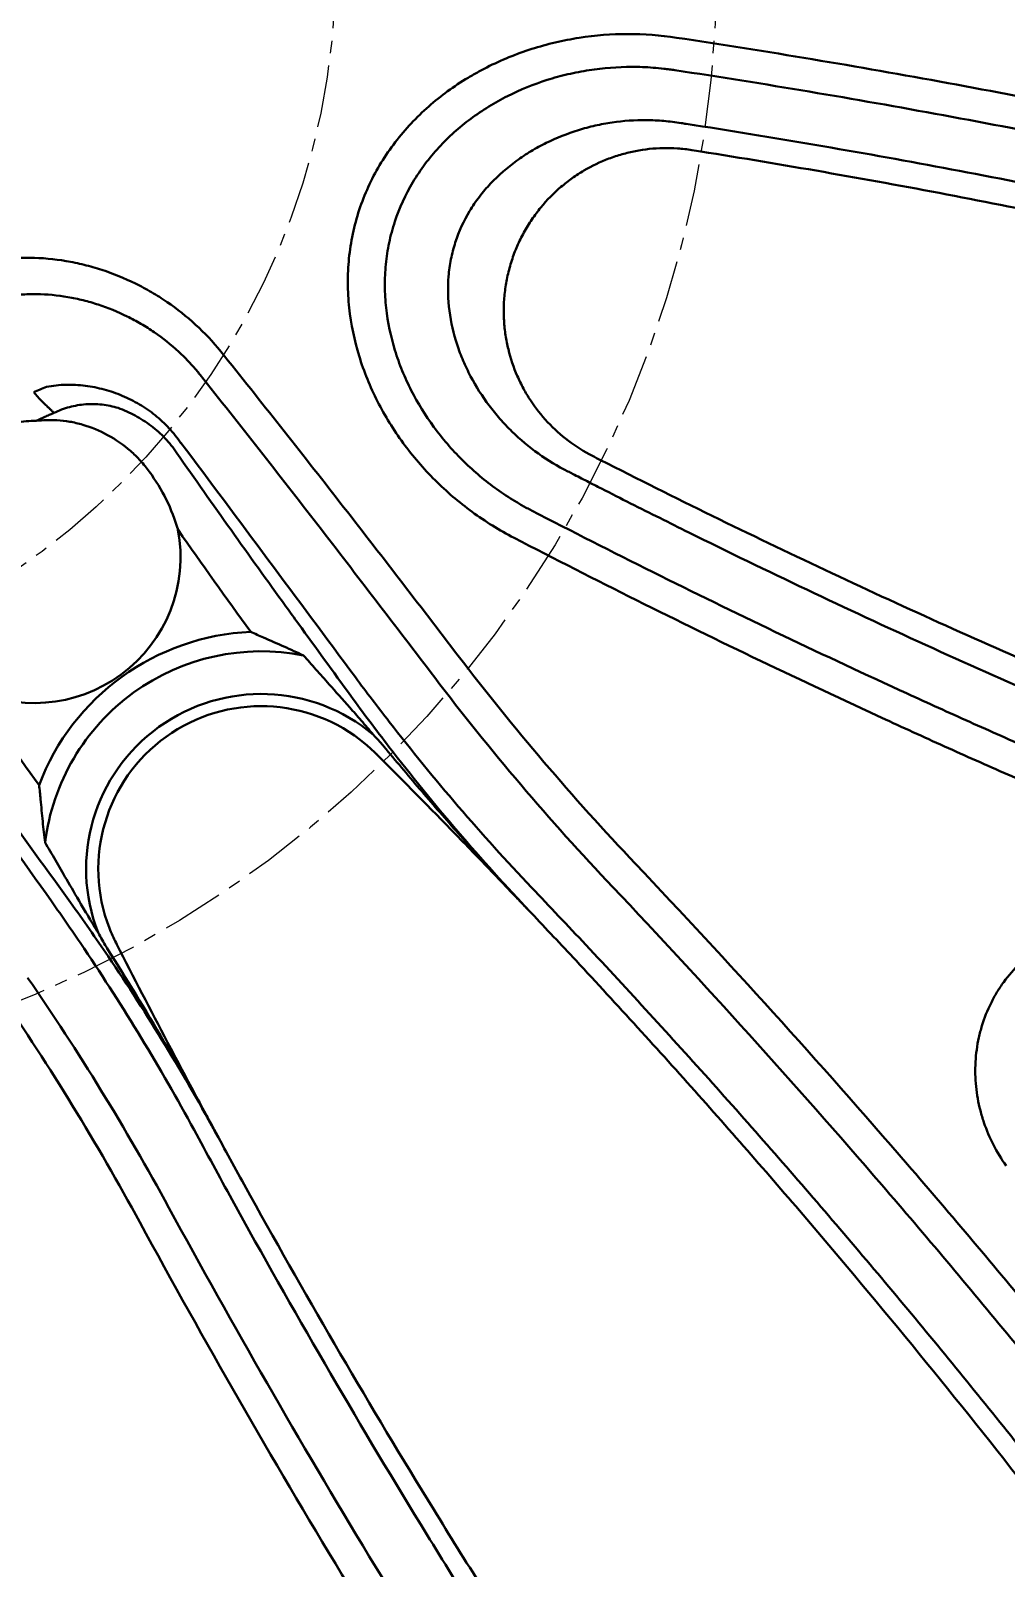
# Model space of a CAD drawing. Header units: inches. Extents: x 975 to 1816, y 133 to 420.
# Drawn here: x 1123.92 to 1143.45, y 244.34 to 275.13 of the extents above; entities that cross this region are included whole.
import ezdxf

# ---------------------------------------------------------------- set-up
doc = ezdxf.new("R2010")
doc.units = ezdxf.units.IN
doc.header["$MEASUREMENT"] = 0
doc.linetypes.add('CENTER', pattern=[2, 1.25, -0.25, 0.25, -0.25])
doc.layers.get('0').update_dxf_attribs({"lineweight": 30})
doc.layers.add('Center', color=1, linetype='CENTER', lineweight=18)
doc.styles.add('TCVN', font='tcvn+7284-2003r.ttf', dxfattribs={"height": 2.5})
doc.dimstyles.new('TCVN', dxfattribs={"dimtxt": 2.5, "dimasz": 3, "dimexe": 0.1, "dimexo": 0.0625, "dimgap": 0.09, "dimtad": 0, "dimtoh": 1, "dimdec": 0, "dimzin": 0, "dimdsep": 46, "dimtxsty": 'TCVN', "dimcen": 0.09, "dimclrd": 2, "dimclre": 2, "dimclrt": 1, "dimadec": 0, "dimazin": 0, "dimtfac": 1, "dimtdec": 0, "dimtofl": 0, "dimtmove": 0, "dimatfit": 3, "dimfxl": 1, "dimtolj": 1, "dimtzin": 0, "dimlwd": 18, "dimlwe": 18, "dimarcsym": 0})

# ---------------------------------------------------------------- blocks, each defined once
blk = doc.blocks.new('*D7')
at = {"layer": 'Center', "color": 2, "linetype": 'Continuous', "lineweight": 18, "transparency": 16777216}
for p, q in [((1171.919, 353.394), (1151.998, 326.267)), ((1174.919, 353.394), (1171.919, 353.394))]:
    blk.add_line(p, q, dxfattribs=at)
at = {"layer": 'Center', "color": 2, "lineweight": 18, "transparency": 16777216}
for p, q in [((1115.396, 276.336), (1115.396, 276.516)), ((1115.306, 276.426), (1115.486, 276.426))]:
    blk.add_line(p, q, dxfattribs=at)
at = {"layer": 'Center', "color": 2, "transparency": 16777216}
blk.add_solid([(1151.595, 326.563), (1152.401, 325.971), (1150.222, 323.849)], dxfattribs=at)
at = {"layer": 'Defpoints', "color": 0, "transparency": 16777216}
for p in [(1150.222, 323.849), (1080.569, 229.002)]:
    blk.add_point(p, dxfattribs=at)
at = {"layer": 'Center', "color": 1, "transparency": 16777216, "insert": (1178.009, 353.394), "char_height": 2.5, "attachment_point": 5, "style": 'TCVN'}
blk.add_mtext('\\A1;∅118', dxfattribs=at)
blk = doc.blocks.new('*D8')
at = {"layer": 'Center', "color": 2, "linetype": 'Continuous', "lineweight": 18, "transparency": 16777216}
for p, q in [((1174.822, 341.958), (1127.243, 289.491)), ((1177.822, 341.958), (1174.822, 341.958))]:
    blk.add_line(p, q, dxfattribs=at)
at = {"layer": 'Center', "color": 2, "lineweight": 18, "transparency": 16777216}
for p, q in [((1115.396, 276.336), (1115.396, 276.516)), ((1115.306, 276.426), (1115.486, 276.426))]:
    blk.add_line(p, q, dxfattribs=at)
at = {"layer": 'Center', "color": 2, "transparency": 16777216}
blk.add_solid([(1126.873, 289.826), (1127.614, 289.155), (1125.228, 287.268)], dxfattribs=at)
at = {"layer": 'Defpoints', "color": 0, "transparency": 16777216}
for p in [(1125.228, 287.268), (1105.563, 265.583)]:
    blk.add_point(p, dxfattribs=at)
at = {"layer": 'Center', "color": 1, "transparency": 16777216, "insert": (1180.537, 341.958), "char_height": 2.5, "attachment_point": 5, "style": 'TCVN'}
blk.add_mtext('\\A1;∅29', dxfattribs=at)
blk = doc.blocks.new('*D12')
at = {"layer": 'Center', "color": 2, "linetype": 'Continuous', "lineweight": 18, "transparency": 16777216}
blk.add_line((1129.982, 321.319), (1134.289, 334.585), dxfattribs=at)
for start, end in [(82.96732, 87.18581), (74.82735, 79.04584)]:
    blk.add_arc((1115.396, 276.391), 61.085, start, end, dxfattribs=at)
at = {"layer": 'Center', "color": 2, "transparency": 16777216}
for points in [[(1118.382, 336.902), (1118.407, 337.902), (1115.396, 337.475)], [(1131.526, 335.825), (1131.241, 334.867), (1134.259, 334.49)]]:
    blk.add_solid(points, dxfattribs=at)
at = {"layer": 'Defpoints', "color": 0, "transparency": 16777216}
for p in [(1115.396, 349.385), (1128.087, 336.143), (1129.963, 321.259), (1126.715, 311.256), (1115.396, 203.466)]:
    blk.add_point(p, dxfattribs=at)
at = {"layer": 'Center', "color": 1, "transparency": 16777216, "insert": (1124.945, 336.724), "char_height": 2.5, "attachment_point": 5, "rotation": 351.0066, "style": 'TCVN'}
blk.add_mtext('\\A1;18°', dxfattribs=at)
blk = doc.blocks.new('*D16')
at = {"layer": 'Center', "color": 2, "linetype": 'Continuous', "lineweight": 18, "transparency": 16777216}
blk.add_line((1126.68, 280.084), (1126.375, 279.984), dxfattribs=at)
for start, end in [(65.6581, 75.2097), (32.9401, 42.4918)]:
    blk.add_arc((1115.396, 276.385), 11.654, start, end, dxfattribs=at)
at = {"layer": 'Center', "color": 2, "transparency": 16777216}
for points in [[(1118.306, 287.157), (1118.435, 288.149), (1115.396, 288.039)], [(1125.627, 282.938), (1124.725, 282.507), (1126.47, 280.016)]]:
    blk.add_solid(points, dxfattribs=at)
at = {"layer": 'Defpoints', "color": 0, "transparency": 16777216}
for p in [(1115.396, 349.385), (1124.043, 284.198), (1132.14, 281.874), (1126.739, 280.104), (1115.396, 203.466)]:
    blk.add_point(p, dxfattribs=at)
at = {"layer": 'Center', "color": 1, "transparency": 16777216, "insert": (1122.233, 285.823), "char_height": 2.5, "attachment_point": 5, "rotation": 324.0749, "style": 'TCVN'}
blk.add_mtext('\\A1;72°', dxfattribs=at)

msp = doc.modelspace()

# ---------------------------------------------------------------- linework, layer by layer
for p, q in [((1124.379, 267.467), (1124.389, 267.471)), ((1126.3, 266.294), (1126.3, 266.294))]:
    msp.add_line(p, q)
for radius in [58.838, 58.403, 57.085]:
    msp.add_circle((1115.396, 276.426), radius)
for centre, radius, start, end in [((1124.889, 266.078), 2.021, 108.7305, 116.5788), ((1123.999, 264.584), 2.926, 242.2161, 10.6579), ((1128.541, 258.332), 4.757, 92.5199, 159.2929), ((1128.541, 258.332), 4.362, 78.7825, 173.0005), ((1128.541, 258.332), 3.507, 50.1176, 201.3116), ((1128.541, 258.332), 3.263, 50.1176, 201.3116)]:
    msp.add_arc(centre, radius, start, end)
for points, knots in [([(1133.61, 264.968), (1133.463, 265.044), (1133.319, 265.125), (1133.039, 265.299), (1132.902, 265.391), (1132.505, 265.682), (1132.257, 265.894), (1131.911, 266.238), (1131.8, 266.358), (1131.587, 266.606), (1131.484, 266.735), (1131.193, 267.132), (1131.022, 267.41), (1130.8, 267.846), (1130.732, 267.995), (1130.608, 268.301), (1130.553, 268.456), (1130.409, 268.927), (1130.342, 269.248), (1130.298, 269.659), (1130.291, 269.742), (1130.282, 269.908), (1130.279, 269.991), (1130.278, 270.238), (1130.285, 270.403), (1130.318, 270.73), (1130.344, 270.894), (1130.412, 271.219), (1130.456, 271.381), (1130.612, 271.852), (1130.748, 272.15), (1131, 272.574), (1131.092, 272.712), (1131.291, 272.979), (1131.396, 273.106), (1131.728, 273.467), (1131.969, 273.684), (1132.36, 273.976), (1132.495, 274.068), (1132.705, 274.198), (1132.776, 274.239), (1132.919, 274.32), (1132.991, 274.358), (1133.355, 274.542), (1133.655, 274.664), (1134.118, 274.812), (1134.275, 274.855), (1134.593, 274.93), (1134.754, 274.961), (1135.239, 275.037), (1135.564, 275.062), (1136.213, 275.063), (1136.539, 275.039), (1136.865, 274.989)], [0, 0, 0, 0, 0.03125, 0.03125, 0.0625, 0.0625, 0.125, 0.125, 0.15625, 0.15625, 0.1875, 0.1875, 0.25, 0.25, 0.28125, 0.28125, 0.3125, 0.3125, 0.375, 0.375, 0.390625, 0.390625, 0.40625, 0.40625, 0.4375, 0.4375, 0.46875, 0.46875, 0.5, 0.5, 0.5625, 0.5625, 0.59375, 0.59375, 0.625, 0.625, 0.6875, 0.6875, 0.71875, 0.71875, 0.734375, 0.734375, 0.75, 0.75, 0.8125, 0.8125, 0.84375, 0.84375, 0.875, 0.875, 0.9375, 0.9375, 1, 1, 1, 1]), ([(1136.865, 274.989), (1138.68, 274.716), (1140.493, 274.413), (1143.213, 273.914), (1144.12, 273.74), (1145.479, 273.468), (1145.932, 273.376), (1146.838, 273.187), (1147.291, 273.091), (1149.552, 272.601), (1151.349, 272.182), (1154.026, 271.512), (1154.915, 271.282), (1156.688, 270.809), (1157.572, 270.565), (1158.45, 270.316)], [0, 0, 0, 0, 0.25, 0.25, 0.375, 0.375, 0.4375, 0.4375, 0.5, 0.5, 0.75, 0.75, 0.875, 0.875, 1, 1, 1, 1]), ([(1136.83, 274.339), (1136.812, 274.342), (1136.794, 274.345), (1136.758, 274.35), (1136.704, 274.357), (1136.578, 274.373), (1136.471, 274.383), (1136.256, 274.399), (1136.113, 274.404), (1135.683, 274.404), (1135.398, 274.382), (1134.97, 274.316), (1134.828, 274.288), (1134.547, 274.223), (1134.409, 274.185), (1134.001, 274.055), (1133.736, 273.948), (1133.351, 273.754), (1133.225, 273.683), (1132.978, 273.531), (1132.858, 273.451), (1132.513, 273.194), (1132.299, 273.003), (1132.006, 272.685), (1131.913, 272.574), (1131.737, 272.339), (1131.656, 272.218), (1131.433, 271.844), (1131.312, 271.581), (1131.175, 271.166), (1131.136, 271.023), (1131.076, 270.736), (1131.054, 270.592), (1131.025, 270.303), (1131.019, 270.158), (1131.021, 269.867), (1131.03, 269.72), (1131.078, 269.285), (1131.138, 269.002), (1131.265, 268.587), (1131.314, 268.45), (1131.424, 268.181), (1131.484, 268.05), (1131.68, 267.665), (1131.832, 267.421), (1132.088, 267.071), (1132.179, 266.957), (1132.367, 266.739), (1132.465, 266.634), (1132.77, 266.33), (1132.988, 266.143), (1133.339, 265.887), (1133.46, 265.806), (1133.645, 265.691), (1133.739, 265.636), (1133.85, 265.574), (1133.898, 265.548), (1133.93, 265.531), (1133.947, 265.523), (1133.962, 265.515)], [0, 0, 0, 0, 0.003906, 0.003906, 0.007812, 0.015625, 0.03125, 0.03125, 0.0625, 0.0625, 0.125, 0.125, 0.15625, 0.15625, 0.1875, 0.1875, 0.25, 0.25, 0.28125, 0.28125, 0.3125, 0.3125, 0.375, 0.375, 0.40625, 0.40625, 0.4375, 0.4375, 0.5, 0.5, 0.53125, 0.53125, 0.5625, 0.5625, 0.59375, 0.59375, 0.625, 0.625, 0.6875, 0.6875, 0.71875, 0.71875, 0.75, 0.75, 0.8125, 0.8125, 0.84375, 0.84375, 0.875, 0.875, 0.9375, 0.9375, 0.96875, 0.96875, 0.984375, 0.992187, 0.996094, 0.996094, 1, 1, 1, 1]), ([(1158.197, 269.696), (1157.327, 269.944), (1156.453, 270.186), (1154.698, 270.655), (1153.817, 270.884), (1151.167, 271.549), (1149.389, 271.965), (1147.151, 272.451), (1146.702, 272.547), (1145.805, 272.735), (1145.357, 272.826), (1144.011, 273.097), (1143.114, 273.269), (1140.421, 273.765), (1138.626, 274.067), (1136.83, 274.339)], [0, 0, 0, 0, 0.125, 0.125, 0.25, 0.25, 0.5, 0.5, 0.5625, 0.5625, 0.625, 0.625, 0.75, 0.75, 1, 1, 1, 1]), ([(1134.689, 266.299), (1134.481, 266.403), (1134.284, 266.522), (1133.91, 266.789), (1133.733, 266.936), (1133.484, 267.18), (1133.404, 267.264), (1133.252, 267.438), (1133.179, 267.527), (1132.972, 267.803), (1132.848, 267.997), (1132.686, 268.305), (1132.635, 268.411), (1132.545, 268.623), (1132.504, 268.731), (1132.397, 269.059), (1132.344, 269.284), (1132.284, 269.747), (1132.278, 269.978), (1132.306, 270.321), (1132.322, 270.436), (1132.367, 270.663), (1132.397, 270.777), (1132.504, 271.108), (1132.6, 271.317), (1132.75, 271.564), (1132.781, 271.613), (1132.846, 271.709), (1132.881, 271.757), (1132.987, 271.895), (1133.062, 271.983), (1133.299, 272.235), (1133.473, 272.387), (1133.755, 272.591), (1133.853, 272.656), (1134.051, 272.775), (1134.152, 272.83), (1134.462, 272.983), (1134.677, 273.068), (1135.01, 273.171), (1135.122, 273.201), (1135.348, 273.252), (1135.461, 273.273), (1135.802, 273.323), (1136.032, 273.339), (1136.379, 273.337), (1136.496, 273.331), (1136.727, 273.311), (1136.842, 273.297), (1136.957, 273.278)], [0, 0, 0, 0, 0.0625, 0.0625, 0.125, 0.125, 0.15625, 0.15625, 0.1875, 0.1875, 0.25, 0.25, 0.28125, 0.28125, 0.3125, 0.3125, 0.375, 0.375, 0.4375, 0.4375, 0.46875, 0.46875, 0.5, 0.5, 0.5625, 0.5625, 0.578125, 0.578125, 0.59375, 0.59375, 0.625, 0.625, 0.6875, 0.6875, 0.71875, 0.71875, 0.75, 0.75, 0.8125, 0.8125, 0.84375, 0.84375, 0.875, 0.875, 0.9375, 0.9375, 0.96875, 0.96875, 1, 1, 1, 1]), ([(1137.061, 273.262), (1137.92, 273.129), (1138.78, 272.989), (1140.498, 272.695), (1141.357, 272.542), (1143.933, 272.06), (1145.649, 271.711), (1148.222, 271.146), (1149.077, 270.951), (1150.78, 270.549), (1151.629, 270.342), (1154.166, 269.701), (1155.845, 269.248), (1157.512, 268.772)], [0, 0, 0, 0, 0.125, 0.125, 0.25, 0.25, 0.5, 0.5, 0.625, 0.625, 0.75, 0.75, 1, 1, 1, 1]), ([(1137.174, 272.737), (1137.078, 272.752), (1136.982, 272.763), (1136.791, 272.776), (1136.695, 272.778), (1136.411, 272.773), (1136.226, 272.753), (1135.954, 272.7), (1135.864, 272.678), (1135.686, 272.628), (1135.597, 272.598), (1135.337, 272.5), (1135.171, 272.42), (1134.931, 272.279), (1134.852, 272.228), (1134.698, 272.119), (1134.623, 272.06), (1134.405, 271.874), (1134.27, 271.738), (1134.083, 271.51), (1134.023, 271.431), (1133.91, 271.263), (1133.857, 271.177), (1133.759, 270.999), (1133.714, 270.907), (1133.632, 270.719), (1133.595, 270.622), (1133.531, 270.424), (1133.504, 270.323), (1133.459, 270.122), (1133.441, 270.022), (1133.416, 269.821), (1133.408, 269.721), (1133.402, 269.52), (1133.403, 269.419), (1133.415, 269.22), (1133.425, 269.122), (1133.454, 268.931), (1133.473, 268.837), (1133.54, 268.561), (1133.6, 268.383), (1133.712, 268.125), (1133.753, 268.041), (1133.842, 267.879), (1133.889, 267.8), (1134.041, 267.569), (1134.154, 267.424), (1134.41, 267.15), (1134.549, 267.025), (1134.848, 266.799), (1135.009, 266.697), (1135.182, 266.609)], [0, 0, 0, 0, 0.03125, 0.03125, 0.0625, 0.0625, 0.125, 0.125, 0.15625, 0.15625, 0.1875, 0.1875, 0.25, 0.25, 0.28125, 0.28125, 0.3125, 0.3125, 0.375, 0.375, 0.40625, 0.40625, 0.4375, 0.4375, 0.46875, 0.46875, 0.5, 0.5, 0.53125, 0.53125, 0.5625, 0.5625, 0.59375, 0.59375, 0.625, 0.625, 0.65625, 0.65625, 0.6875, 0.6875, 0.75, 0.75, 0.78125, 0.78125, 0.8125, 0.8125, 0.875, 0.875, 0.9375, 0.9375, 1, 1, 1, 1]), ([(1156.888, 268.346), (1155.3, 268.806), (1153.698, 269.244), (1151.277, 269.865), (1150.467, 270.066), (1148.84, 270.456), (1148.023, 270.646), (1145.564, 271.195), (1143.923, 271.535), (1140.64, 272.161), (1138.997, 272.448), (1137.354, 272.709)], [0, 0, 0, 0, 0.25, 0.25, 0.375, 0.375, 0.5, 0.5, 0.75, 0.75, 1, 1, 1, 1]), ([(1122.447, 270.314), (1122.681, 270.412), (1122.921, 270.478), (1123.289, 270.543), (1123.413, 270.558), (1123.659, 270.577), (1123.782, 270.581), (1124.149, 270.577), (1124.392, 270.555), (1124.754, 270.493), (1124.875, 270.467), (1125.112, 270.408), (1125.23, 270.375), (1125.577, 270.261), (1125.802, 270.17), (1126.13, 270.009), (1126.238, 269.951), (1126.45, 269.827), (1126.555, 269.762), (1126.858, 269.555), (1127.049, 269.404), (1127.409, 269.073), (1127.577, 268.894), (1127.733, 268.7)], [0, 0, 0, 0, 0.125, 0.125, 0.1875, 0.1875, 0.25, 0.25, 0.375, 0.375, 0.4375, 0.4375, 0.5, 0.5, 0.625, 0.625, 0.6875, 0.6875, 0.75, 0.75, 0.875, 0.875, 1, 1, 1, 1]), ([(1127.32, 268.232), (1127.304, 268.253), (1127.287, 268.274), (1127.253, 268.315), (1127.236, 268.335), (1127.184, 268.395), (1127.149, 268.434), (1127.041, 268.55), (1126.967, 268.624), (1126.736, 268.837), (1126.573, 268.967), (1126.313, 269.145), (1126.224, 269.202), (1126.042, 269.308), (1125.949, 269.358), (1125.668, 269.497), (1125.475, 269.576), (1125.178, 269.673), (1125.078, 269.702), (1124.874, 269.753), (1124.77, 269.775), (1124.459, 269.829), (1124.25, 269.849), (1123.935, 269.852), (1123.83, 269.849), (1123.618, 269.833), (1123.511, 269.819), (1123.196, 269.763), (1122.989, 269.705), (1122.789, 269.62)], [0, 0, 0, 0, 0.015625, 0.015625, 0.03125, 0.03125, 0.0625, 0.0625, 0.125, 0.125, 0.25, 0.25, 0.3125, 0.3125, 0.375, 0.375, 0.5, 0.5, 0.5625, 0.5625, 0.625, 0.625, 0.75, 0.75, 0.8125, 0.8125, 0.875, 0.875, 1, 1, 1, 1]), ([(1127.733, 268.7), (1128.534, 267.704), (1129.328, 266.696), (1130.913, 264.662), (1131.703, 263.635), (1132.492, 262.603)], [0, 0, 0, 0, 0.5, 0.5, 1, 1, 1, 1]), ([(1132.019, 262.168), (1131.239, 263.195), (1130.458, 264.215), (1128.893, 266.238), (1128.109, 267.241), (1127.32, 268.232)], [0, 0, 0, 0, 0.5, 0.5, 1, 1, 1, 1]), ([(1124.337, 267.522), (1124.322, 267.537), (1124.306, 267.551), (1124.275, 267.581), (1124.26, 267.596), (1124.214, 267.64), (1124.183, 267.669), (1124.123, 267.729), (1124.093, 267.759), (1124.036, 267.821), (1124.008, 267.852), (1123.985, 267.886)], [0, 0, 0, 0, 0.125, 0.125, 0.25, 0.25, 0.5, 0.5, 0.75, 0.75, 1, 1, 1, 1]), ([(1124.24, 267.992), (1124.304, 268.005), (1124.369, 268.015), (1124.499, 268.029), (1124.563, 268.034), (1124.693, 268.037), (1124.757, 268.036), (1124.887, 268.029), (1124.952, 268.023), (1125.145, 267.998), (1125.271, 267.973), (1125.518, 267.906), (1125.639, 267.865), (1125.877, 267.765), (1125.992, 267.707), (1126.212, 267.576), (1126.317, 267.504), (1126.515, 267.345), (1126.608, 267.259), (1126.781, 267.071), (1126.861, 266.971), (1126.932, 266.864)], [0, 0, 0, 0, 0.0625, 0.0625, 0.125, 0.125, 0.1875, 0.1875, 0.25, 0.25, 0.375, 0.375, 0.5, 0.5, 0.625, 0.625, 0.75, 0.75, 0.875, 0.875, 1, 1, 1, 1]), ([(1124.389, 267.471), (1124.489, 267.52), (1124.593, 267.559), (1124.752, 267.602), (1124.806, 267.614), (1124.915, 267.633), (1124.97, 267.64), (1125.135, 267.652), (1125.244, 267.649), (1125.461, 267.625), (1125.569, 267.602), (1125.673, 267.57)], [0, 0, 0, 0, 0.25, 0.25, 0.375, 0.375, 0.5, 0.5, 0.75, 0.75, 1, 1, 1, 1]), ([(1125.673, 267.57), (1125.793, 267.528), (1125.908, 267.476), (1126.128, 267.358), (1126.234, 267.29), (1126.385, 267.175), (1126.434, 267.135), (1126.528, 267.051), (1126.574, 267.007), (1126.703, 266.87), (1126.782, 266.772), (1126.853, 266.666)], [0, 0, 0, 0, 0.25, 0.25, 0.5, 0.5, 0.625, 0.625, 0.75, 0.75, 1, 1, 1, 1]), ([(1121.39, 265.385), (1121.432, 265.511), (1121.483, 265.636), (1121.576, 265.823), (1121.61, 265.885), (1121.684, 266.009), (1121.724, 266.071), (1121.852, 266.251), (1121.947, 266.366), (1122.106, 266.528), (1122.161, 266.581), (1122.278, 266.682), (1122.339, 266.73), (1122.524, 266.865), (1122.655, 266.945), (1122.86, 267.048), (1122.929, 267.079), (1123.068, 267.135), (1123.138, 267.16), (1123.278, 267.204), (1123.348, 267.224), (1123.489, 267.256), (1123.56, 267.269), (1123.768, 267.301), (1123.903, 267.312), (1124.035, 267.313)], [0, 0, 0, 0, 0.125, 0.125, 0.1875, 0.1875, 0.25, 0.25, 0.375, 0.375, 0.4375, 0.4375, 0.5, 0.5, 0.625, 0.625, 0.6875, 0.6875, 0.75, 0.75, 0.8125, 0.8125, 0.875, 0.875, 1, 1, 1, 1]), ([(1124.035, 267.313), (1124.092, 267.34), (1124.177, 267.379), (1124.263, 267.417), (1124.321, 267.442), (1124.35, 267.454), (1124.379, 267.467)], [0, 0, 0, 0, 0.5, 0.75, 0.75, 1, 1, 1, 1]), ([(1124.035, 267.313), (1124.102, 267.319), (1124.17, 267.324), (1124.308, 267.329), (1124.378, 267.328), (1124.448, 267.327)], [0, 0, 0, 0, 0.5, 0.5, 1, 1, 1, 1]), ([(1124.448, 267.327), (1124.533, 267.321), (1124.619, 267.31), (1124.792, 267.28), (1124.88, 267.259), (1125.139, 267.185), (1125.305, 267.116), (1125.465, 267.028)], [0, 0, 0, 0, 0.25, 0.25, 0.5, 0.5, 1, 1, 1, 1]), ([(1125.465, 267.028), (1125.63, 266.937), (1125.782, 266.831), (1125.992, 266.648), (1126.058, 266.583), (1126.185, 266.444), (1126.245, 266.371), (1126.3, 266.294)], [0, 0, 0, 0, 0.5, 0.5, 0.75, 0.75, 1, 1, 1, 1]), ([(1126.935, 266.871), (1127.514, 266.098), (1128.095, 265.319), (1129.26, 263.753), (1129.844, 262.966), (1130.429, 262.175)], [0, 0, 0, 0, 0.5, 0.5, 1, 1, 1, 1]), ([(1135.345, 266.526), (1136.086, 266.148), (1136.832, 265.776), (1138.33, 265.042), (1139.083, 264.681), (1141.352, 263.613), (1142.879, 262.924), (1145.191, 261.923), (1145.963, 261.596), (1147.508, 260.956), (1148.282, 260.643), (1150.605, 259.722), (1152.157, 259.135), (1153.713, 258.574)], [0, 0, 0, 0, 0.125, 0.125, 0.25, 0.25, 0.5, 0.5, 0.625, 0.625, 0.75, 0.75, 1, 1, 1, 1]), ([(1126.3, 266.294), (1126.429, 266.117), (1126.543, 265.929), (1126.736, 265.539), (1126.815, 265.336), (1126.875, 265.125)], [0, 0, 0, 0, 0.5, 0.5, 1, 1, 1, 1]), ([(1134.782, 266.25), (1134.767, 266.258), (1134.752, 266.267), (1134.721, 266.283), (1134.705, 266.291), (1134.689, 266.299)], [0, 0, 0, 0, 0.5, 0.5, 1, 1, 1, 1]), ([(1153.967, 257.862), (1153.866, 257.899), (1153.764, 257.937), (1153.561, 258.011), (1153.255, 258.124), (1152.544, 258.388), (1151.123, 258.925), (1149.907, 259.401), (1148.289, 260.048), (1147.481, 260.379), (1145.868, 261.054), (1145.062, 261.399), (1142.651, 262.453), (1141.056, 263.18), (1138.683, 264.307), (1137.896, 264.688), (1136.724, 265.268), (1136.139, 265.56), (1135.46, 265.904), (1135.169, 266.052), (1134.976, 266.151), (1134.879, 266.201), (1134.783, 266.25)], [0, 0, 0, 0, 0.015625, 0.015625, 0.03125, 0.0625, 0.125, 0.25, 0.25, 0.375, 0.375, 0.5, 0.5, 0.75, 0.75, 0.875, 0.875, 0.9375, 0.96875, 0.984375, 0.984375, 1, 1, 1, 1]), ([(1133.962, 265.515), (1135.576, 264.679), (1137.206, 263.868), (1139.675, 262.687), (1140.503, 262.299), (1141.75, 261.727), (1142.167, 261.537), (1143.003, 261.162), (1143.422, 260.976), (1145.519, 260.054), (1147.202, 259.345), (1149.737, 258.325), (1150.583, 257.993), (1152.279, 257.341), (1153.129, 257.023), (1153.978, 256.712)], [0, 0, 0, 0, 0.25, 0.25, 0.375, 0.375, 0.4375, 0.4375, 0.5, 0.5, 0.75, 0.75, 0.875, 0.875, 1, 1, 1, 1]), ([(1153.819, 256.061), (1152.961, 256.376), (1152.103, 256.699), (1150.391, 257.358), (1149.536, 257.694), (1146.977, 258.726), (1145.277, 259.443), (1143.161, 260.376), (1142.737, 260.564), (1141.893, 260.944), (1141.473, 261.135), (1140.213, 261.715), (1139.378, 262.107), (1136.884, 263.302), (1135.238, 264.123), (1133.61, 264.968)], [0, 0, 0, 0, 0.125, 0.125, 0.25, 0.25, 0.5, 0.5, 0.5625, 0.5625, 0.625, 0.625, 0.75, 0.75, 1, 1, 1, 1]), ([(1129.39, 262.611), (1129.329, 262.64), (1129.264, 262.67), (1129.133, 262.73), (1129.066, 262.76), (1128.863, 262.85), (1128.725, 262.91), (1128.586, 262.971)], [0, 0, 0, 0, 0.25, 0.25, 0.5, 0.5, 1, 1, 1, 1]), ([(1124.338, 257.688), (1123.764, 258.498), (1123.192, 259.305), (1122.055, 260.915), (1121.491, 261.717), (1120.931, 262.516)], [0, 0, 0, 0, 0.5, 0.5, 1, 1, 1, 1]), ([(1129.906, 262.032), (1129.814, 262.136), (1129.725, 262.235), (1129.553, 262.428), (1129.47, 262.521), (1129.39, 262.611)], [0, 0, 0, 0, 0.5, 0.5, 1, 1, 1, 1]), ([(1130.79, 261.023), (1130.707, 261.121), (1130.627, 261.215), (1130.508, 261.351), (1130.469, 261.396), (1130.393, 261.483), (1130.355, 261.526), (1130.171, 261.734), (1130.035, 261.887), (1129.906, 262.032)], [0, 0, 0, 0, 0.25, 0.25, 0.375, 0.375, 0.5, 0.5, 1, 1, 1, 1]), ([(1131.002, 260.786), (1131.236, 260.504), (1131.473, 260.223), (1131.954, 259.661), (1132.198, 259.38), (1132.691, 258.822), (1132.941, 258.545), (1133.318, 258.132), (1133.445, 257.995), (1133.698, 257.722), (1133.826, 257.586), (1133.954, 257.451)], [0, 0, 0, 0, 0.25, 0.25, 0.5, 0.5, 0.75, 0.75, 0.875, 0.875, 1, 1, 1, 1]), ([(1130.868, 260.619), (1131.403, 260.085), (1131.928, 259.553), (1132.699, 258.761), (1132.954, 258.498), (1133.332, 258.104), (1133.52, 257.908), (1133.737, 257.679), (1133.83, 257.581), (1133.892, 257.516), (1133.923, 257.484), (1133.954, 257.451)], [0, 0, 0, 0, 0.5, 0.5, 0.75, 0.75, 0.875, 0.9375, 0.96875, 0.96875, 1, 1, 1, 1]), ([(1124.121, 259.73), (1124.135, 259.58), (1124.149, 259.432), (1124.171, 259.214), (1124.179, 259.142), (1124.195, 259), (1124.203, 258.93), (1124.211, 258.864)], [0, 0, 0, 0, 0.5, 0.5, 0.75, 0.75, 1, 1, 1, 1]), ([(1124.211, 258.864), (1124.278, 258.75), (1124.346, 258.632), (1124.488, 258.388), (1124.561, 258.261), (1124.639, 258.128)], [0, 0, 0, 0, 0.5, 0.5, 1, 1, 1, 1]), ([(1136.043, 258.437), (1137.909, 256.47), (1139.725, 254.462), (1141.936, 251.902), (1142.375, 251.388), (1143.247, 250.354), (1143.679, 249.835), (1144.965, 248.273), (1145.807, 247.226), (1146.634, 246.173)], [0, 0, 0, 0, 0.5, 0.5, 0.625, 0.625, 0.75, 0.75, 1, 1, 1, 1]), ([(1124.639, 258.128), (1124.731, 257.971), (1124.827, 257.806), (1124.983, 257.54), (1125.037, 257.449), (1125.123, 257.306), (1125.153, 257.257), (1125.212, 257.158), (1125.243, 257.108), (1125.274, 257.058)], [0, 0, 0, 0, 0.5, 0.5, 0.75, 0.75, 0.875, 0.875, 1, 1, 1, 1]), ([(1146.065, 245.82), (1145.247, 246.864), (1144.414, 247.901), (1142.718, 249.964), (1141.854, 250.989), (1139.23, 254.033), (1137.433, 256.022), (1135.588, 257.971)], [0, 0, 0, 0, 0.25, 0.25, 0.5, 0.5, 1, 1, 1, 1]), ([(1143.471, 252.385), (1143.281, 252.654), (1143.132, 252.943), (1143, 253.332), (1142.976, 253.411), (1142.935, 253.571), (1142.917, 253.651), (1142.874, 253.895), (1142.857, 254.058), (1142.85, 254.384), (1142.859, 254.548), (1142.892, 254.793), (1142.907, 254.874), (1142.942, 255.034), (1142.963, 255.113), (1143.034, 255.347), (1143.095, 255.499), (1143.205, 255.72), (1143.245, 255.793), (1143.33, 255.933), (1143.376, 256.001), (1143.52, 256.199), (1143.626, 256.322), (1143.802, 256.495), (1143.864, 256.55), (1143.991, 256.655), (1144.056, 256.705), (1144.257, 256.845), (1144.397, 256.927), (1144.692, 257.068), (1144.847, 257.128), (1145.161, 257.221), (1145.32, 257.256), (1145.562, 257.289), (1145.643, 257.297), (1145.807, 257.307), (1145.889, 257.309), (1146.136, 257.306), (1146.298, 257.291), (1146.619, 257.24), (1146.778, 257.202), (1146.936, 257.153)], [0, 0, 0, 0, 0.125, 0.125, 0.15625, 0.15625, 0.1875, 0.1875, 0.25, 0.25, 0.3125, 0.3125, 0.34375, 0.34375, 0.375, 0.375, 0.4375, 0.4375, 0.46875, 0.46875, 0.5, 0.5, 0.5625, 0.5625, 0.59375, 0.59375, 0.625, 0.625, 0.6875, 0.6875, 0.75, 0.75, 0.8125, 0.8125, 0.84375, 0.84375, 0.875, 0.875, 0.9375, 0.9375, 1, 1, 1, 1]), ([(1125.649, 256.822), (1125.987, 256.159), (1126.326, 255.504), (1126.836, 254.535), (1127.006, 254.213), (1127.261, 253.736), (1127.389, 253.499), (1127.516, 253.264), (1127.6, 253.108), (1127.643, 253.03), (1127.685, 252.952)], [0, 0, 0, 0, 0.5, 0.5, 0.75, 0.75, 0.875, 0.9375, 0.9375, 1, 1, 1, 1]), ([(1135.048, 256.813), (1135.905, 255.898), (1136.752, 254.974), (1138.007, 253.572), (1138.422, 253.102), (1139.248, 252.159), (1139.658, 251.685), (1140.877, 250.259), (1141.677, 249.302), (1142.857, 247.857), (1143.443, 247.132), (1144.021, 246.403), (1144.405, 245.916), (1144.597, 245.672), (1144.787, 245.428)], [0, 0, 0, 0, 0.25, 0.25, 0.375, 0.375, 0.5, 0.5, 0.75, 0.75, 0.875, 0.9375, 0.9375, 1, 1, 1, 1]), ([(1125.451, 256.751), (1125.839, 256.137), (1126.22, 255.513), (1126.78, 254.562), (1126.965, 254.242), (1127.238, 253.76), (1127.374, 253.518), (1127.508, 253.276), (1127.597, 253.114), (1127.641, 253.033), (1127.685, 252.952)], [0, 0, 0, 0, 0.5, 0.5, 0.75, 0.75, 0.875, 0.9375, 0.9375, 1, 1, 1, 1]), ([(1144.253, 245.451), (1142.785, 247.343), (1141.267, 249.211), (1139.305, 251.517), (1138.91, 251.976), (1138.112, 252.892), (1137.71, 253.349), (1136.498, 254.71), (1135.68, 255.607), (1134.852, 256.496)], [0, 0, 0, 0, 0.5, 0.5, 0.625, 0.625, 0.75, 0.75, 1, 1, 1, 1]), ([(1126.693, 251.545), (1127.979, 249.183), (1129.317, 246.855), (1131.405, 243.412), (1132.115, 242.272), (1133.554, 240.017), (1134.285, 238.902), (1135.026, 237.8)], [0, 0, 0, 0, 0.5, 0.5, 0.75, 0.75, 1, 1, 1, 1]), ([(1135.793, 238.894), (1135.62, 239.151), (1135.447, 239.409), (1135.101, 239.926), (1134.586, 240.704), (1134.075, 241.488), (1133.399, 242.538), (1133.063, 243.067), (1132.397, 244.128), (1132.067, 244.661), (1130.433, 247.333), (1129.173, 249.502), (1127.961, 251.701)], [0, 0, 0, 0, 0.0625, 0.0625, 0.125, 0.25, 0.25, 0.375, 0.375, 0.5, 0.5, 1, 1, 1, 1]), ([(1128.323, 251.789), (1129.503, 249.66), (1130.729, 247.563), (1132.318, 244.979), (1132.639, 244.464), (1133.286, 243.439), (1133.612, 242.928), (1134.597, 241.405), (1135.263, 240.401), (1135.937, 239.409)], [0, 0, 0, 0, 0.5, 0.5, 0.625, 0.625, 0.75, 0.75, 1, 1, 1, 1]), ([(1134.514, 237.368), (1133.767, 238.482), (1133.03, 239.608), (1131.578, 241.886), (1130.862, 243.038), (1128.756, 246.517), (1127.406, 248.869), (1126.109, 251.256)], [0, 0, 0, 0, 0.25, 0.25, 0.5, 0.5, 1, 1, 1, 1])]:
    msp.add_open_spline(points, degree=3, knots=knots)
for points in [[(1136.957, 273.278), (1136.992, 273.272), (1137.027, 273.267), (1137.061, 273.263)], [(1137.354, 272.709), (1137.294, 272.718), (1137.234, 272.728), (1137.174, 272.737)], [(1124.389, 267.471), (1124.372, 267.488), (1124.354, 267.505), (1124.337, 267.522)], [(1126.853, 266.666), (1127.571, 265.635), (1128.301, 264.612), (1129.037, 263.594)], [(1126.853, 266.666), (1126.853, 266.666), (1126.853, 266.666), (1126.853, 266.666)], [(1126.932, 266.864), (1126.933, 266.866), (1126.934, 266.868), (1126.935, 266.871)], [(1135.182, 266.609), (1135.237, 266.581), (1135.291, 266.553), (1135.345, 266.526)], [(1128.332, 263.084), (1127.843, 263.762), (1127.356, 264.442), (1126.875, 265.125)], [(1129.037, 263.594), (1129.121, 263.477), (1129.205, 263.362), (1129.288, 263.248)], [(1130.337, 261.803), (1129.987, 262.285), (1129.637, 262.767), (1129.288, 263.248)], [(1128.586, 262.971), (1128.502, 263.008), (1128.417, 263.046), (1128.332, 263.084)], [(1132.492, 262.603), (1133.597, 261.155), (1134.782, 259.768), (1136.043, 258.437)], [(1130.429, 262.175), (1130.653, 261.873), (1130.88, 261.576), (1131.109, 261.283)], [(1135.588, 257.971), (1134.318, 259.311), (1133.128, 260.709), (1132.019, 262.168)], [(1122.635, 261.995), (1123.125, 261.338), (1123.61, 260.677), (1124.092, 260.014)], [(1131.102, 260.782), (1130.844, 261.117), (1130.588, 261.457), (1130.337, 261.803)], [(1131.109, 261.283), (1132.001, 260.131), (1132.952, 259.022), (1133.962, 257.959)], [(1130.846, 260.641), (1130.778, 260.709), (1130.707, 260.774), (1130.633, 260.836)], [(1130.79, 261.023), (1130.858, 260.951), (1130.924, 260.877), (1130.99, 260.8)], [(1130.99, 260.8), (1130.994, 260.795), (1130.998, 260.791), (1131.002, 260.786)], [(1133.954, 257.451), (1132.945, 258.516), (1131.995, 259.626), (1131.102, 260.782)], [(1130.868, 260.619), (1130.861, 260.626), (1130.854, 260.634), (1130.846, 260.641)], [(1124.092, 260.014), (1124.102, 259.919), (1124.112, 259.824), (1124.121, 259.73)], [(1123.646, 259.148), (1124.004, 258.652), (1124.362, 258.157), (1124.721, 257.66)], [(1124.992, 256.738), (1124.78, 257.055), (1124.562, 257.372), (1124.338, 257.688)], [(1133.962, 257.959), (1134.322, 257.58), (1134.684, 257.198), (1135.048, 256.813)], [(1124.721, 257.66), (1124.979, 257.304), (1125.229, 256.945), (1125.474, 256.585)], [(1134.852, 256.496), (1134.551, 256.818), (1134.252, 257.137), (1133.954, 257.451)], [(1125.502, 257.146), (1125.541, 257.047), (1125.585, 256.949), (1125.633, 256.853)], [(1125.44, 256.769), (1125.382, 256.865), (1125.327, 256.961), (1125.274, 257.058)], [(1125.451, 256.751), (1125.448, 256.757), (1125.444, 256.763), (1125.44, 256.769)], [(1125.633, 256.853), (1125.639, 256.843), (1125.644, 256.833), (1125.649, 256.822)], [(1127.197, 253.105), (1126.519, 254.355), (1125.784, 255.566), (1124.992, 256.738)], [(1125.474, 256.585), (1126.268, 255.413), (1127.006, 254.202), (1127.685, 252.952)], [(1123.862, 256.154), (1124.885, 254.673), (1125.828, 253.136), (1126.693, 251.545)], [(1126.109, 251.256), (1125.25, 252.838), (1124.315, 254.366), (1123.302, 255.839)], [(1127.961, 251.701), (1127.704, 252.172), (1127.45, 252.64), (1127.197, 253.105)], [(1127.685, 252.952), (1127.894, 252.567), (1128.107, 252.179), (1128.323, 251.789)]]:
    msp.add_open_spline(points, degree=3)
at = {"layer": 'Center'}
for centre, radius in [((1115.306, 276.426), 22.365), ((1115.396, 276.426), 14.637)]:
    msp.add_circle(centre, radius, dxfattribs=at)

# ---------------------------------------------------------------- dimensions: what is measured, and where the dimension line sits
for p1, p2, picture, middle in [((1080.569, 229.002), (1150.222, 323.849), '*D7', (1178.009, 353.394)), ((1105.563, 265.583), (1125.228, 287.268), '*D8', (1180.537, 341.958))]:
    dim = msp.add_diameter_dim_2p(p1=p1, p2=p2, dimstyle='TCVN', dxfattribs=at)
    dim.commit()
    dim.dimension.update_dxf_attribs({"geometry": picture, "text_midpoint": middle, "dimtype": 163})
for base, line1, picture, middle in [((1128.087, 336.143), ((1126.715, 311.256), (1129.963, 321.259)), '*D12', (1124.945, 336.724)), ((1124.043, 284.198), ((1132.14, 281.874), (1126.739, 280.104)), '*D16', (1122.233, 285.823))]:
    dim = msp.add_angular_dim_2l(base=base, line1=line1, line2=((1115.396, 349.385), (1115.396, 203.466)), dimstyle='TCVN', dxfattribs=at)
    dim.commit()
    dim.dimension.update_dxf_attribs({"geometry": picture, "text_midpoint": middle})

doc.saveas('drawing.dxf')
